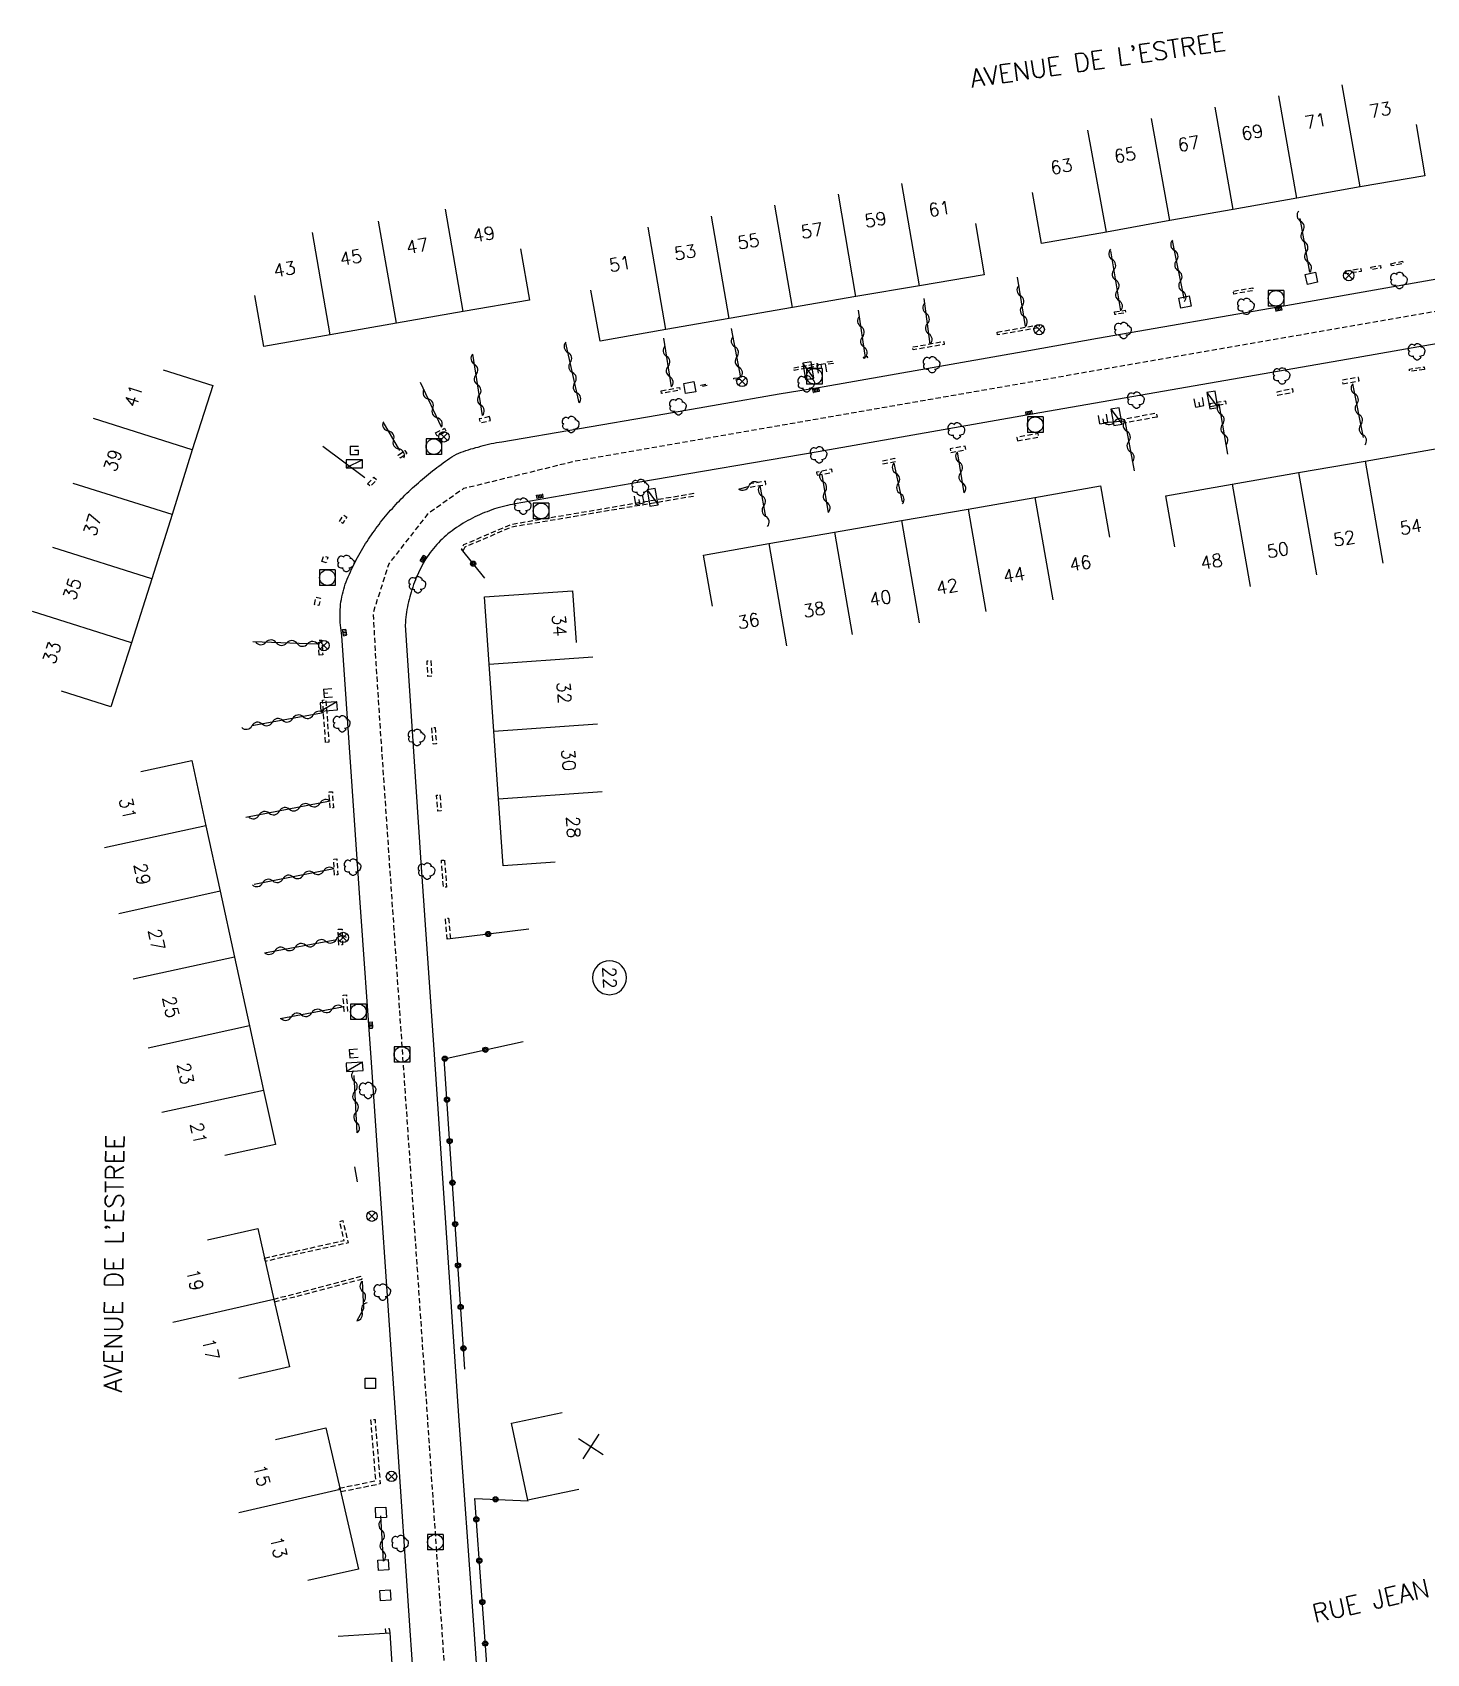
# Model space of a CAD drawing. Header units: millimetres. Extents: x 150037 to 150985, y 153000 to 154000.
# Drawn here: x 150263.1 to 150397.4, y 153312.7 to 153468.9 of the extents above; entities that cross this region are included whole.
import ezdxf
from ezdxf.enums import TextEntityAlignment as Align

# ---------------------------------------------------------------- set-up
doc = ezdxf.new("R2010")
doc.units = ezdxf.units.MM
doc.linetypes.add('DASHED', pattern=[0.75, 0.5, -0.25])
doc.layers.get('0').update_dxf_attribs({"linetype": 'CONTINUOUS'})
for name, color, linetype in [('W0001', 6, 'DASHED'), ('W0008', 7, 'CONTINUOUS'), ('W0100', 7, 'CONTINUOUS'), ('W0112', 1, 'DASHED'), ('W0300', 7, 'CONTINUOUS'), ('W0302', 3, 'CONTINUOUS'), ('W0310', 3, 'CONTINUOUS'), ('W0322', 7, 'CONTINUOUS'), ('W0400', 7, 'CONTINUOUS'), ('W0420', 7, 'CONTINUOUS'), ('W0430', 7, 'CONTINUOUS'), ('W0432', 7, 'CONTINUOUS'), ('W0469', 7, 'CONTINUOUS'), ('W0989', 7, 'CONTINUOUS'), ('W0991', 7, 'CONTINUOUS'), ('W1102', 7, 'CONTINUOUS')]:
    doc.layers.add(name, color=color, linetype=linetype)
doc.styles.get("Standard").update_dxf_attribs({"font": 'romans.shx', "width": 0.85})

# ---------------------------------------------------------------- blocks, each defined once
blk = doc.blocks.new('T300')
for p, q in [((-0.8, 0.51), (-0.86, 0.34)), ((-0.86, 0.34), (-0.86, 0.17)), ((-0.86, 0.17), (-0.74, 0.06)), ((-0.69, 0.63), (-0.8, 0.51)), ((-0.8, -0.06), (-0.74, 0.06)), ((-0.74, 0.06), (-0.69, 0.11)), ((-0.57, 0.69), (-0.69, 0.63)), ((-0.46, 0.69), (-0.57, 0.69)), ((-0.29, 0.63), (-0.46, 0.69)), ((-0.29, 0.63), (-0.17, 0.74)), ((-0.23, 0.57), (-0.29, 0.63)), ((-0.17, 0.74), (-0.06, 0.8)), ((-0.06, 0.8), (0.06, 0.8)), ((0.06, 0.8), (0.23, 0.74)), ((0.23, 0.74), (0.34, 0.63)), ((0.34, 0.63), (0.4, 0.51)), ((0.46, 0.46), (0.34, 0.46)), ((0.4, 0.51), (0.4, 0.46)), ((0.57, 0.4), (0.46, 0.46)), ((0.57, 0.4), (0.69, 0.29)), ((0.69, 0.29), (0.74, 0.17)), ((0.74, 0.06), (0.69, -0.17)), ((0.74, 0.17), (0.74, 0.06)), ((-0.8, -0.17), (-0.8, -0.06)), ((-0.8, -0.23), (-0.8, -0.17)), ((-0.74, -0.34), (-0.8, -0.23)), ((-0.69, -0.4), (-0.74, -0.34)), ((-0.51, -0.46), (-0.69, -0.4)), ((-0.4, -0.46), (-0.51, -0.46)), ((-0.4, -0.46), (-0.34, -0.46)), ((-0.34, -0.46), (-0.34, -0.4)), ((-0.34, -0.51), (-0.34, -0.46)), ((-0.29, -0.63), (-0.34, -0.51)), ((-0.17, -0.74), (-0.29, -0.63)), ((-0.06, -0.8), (-0.17, -0.74)), ((0.06, -0.8), (-0.06, -0.8)), ((0.17, -0.74), (0.06, -0.8)), ((0.23, -0.69), (0.17, -0.74)), ((0.29, -0.46), (0.23, -0.46)), ((0.29, -0.63), (0.23, -0.69)), ((0.46, -0.4), (0.29, -0.46)), ((0.34, -0.51), (0.29, -0.63)), ((0.34, -0.51), (0.34, -0.46)), ((0.57, -0.34), (0.46, -0.4)), ((0.63, -0.29), (0.57, -0.34)), ((0.69, -0.17), (0.63, -0.29))]:
    blk.add_line(p, q)
blk = doc.blocks.new('t112o')
at = {"color": 0, "linetype": 'Continuous'}
for p, q in [((-0.5, 0.5), (0.5, 0.5)), ((-0.5, -0.5), (-0.5, 0.5)), ((0.5, 0.5), (0.5, -0.5)), ((0.5, -0.5), (-0.5, -0.5))]:
    blk.add_line(p, q, dxfattribs=at)
blk = doc.blocks.new('T400')
for p, q in [((-0.15, 0.3), (0.15, 0.3)), ((-0.15, -0.25), (-0.15, 0.3)), ((-0.15, 0.15), (0.15, 0.15)), ((-0.15, 0), (0.15, 0)), ((0.15, 0.3), (0.15, -0.25)), ((-0.15, -0.15), (0.15, -0.15)), ((-0.15, -0.25), (-0.15, -0.3)), ((-0.15, -0.3), (0.15, -0.3)), ((0.15, -0.3), (0.15, -0.25))]:
    blk.add_line(p, q)
blk = doc.blocks.new('T420')
for p, q in [((0.75, 0.75), (-0.75, 0.75)), ((-0.75, 0.75), (-0.75, -0.75)), ((0.75, 0.75), (0.75, -0.75)), ((0.75, -0.75), (-0.75, -0.75))]:
    blk.add_line(p, q)
blk.add_ellipse((0, 0), major_axis=(-0.53, 0.53), ratio=1, start_param=3.926991, end_param=10.210176)
blk = doc.blocks.new('T430')
at = {"flags": 128}
for points in [[(-0.4, 2.1), (0.4, 2.1)], [(-0.4, 2.1), (-0.4, 1.3)], [(-0.4, 1.7), (0, 1.7)], [(0.8, 0.8), (-0.8, 0.8)], [(-0.8, 0.8), (-0.8, 0)], [(0.8, 0.8), (-0.8, 0)], [(-0.8, 0), (0.8, 0)], [(-0.4, 1.3), (0.4, 1.3)], [(0.8, 0), (0.8, 0.8)]]:
    blk.add_lwpolyline(points, dxfattribs=at)
blk = doc.blocks.new('T432')
at = {"flags": 128}
for points in [[(-0.4, 2.1), (-0.4, 1.3)], [(-0.39, 2.1), (0.41, 2.1)], [(0, 1.7), (0.4, 1.7)], [(0.4, 1.3), (0.4, 1.7)], [(0.8, 0.8), (-0.8, 0.8)], [(-0.8, 0.8), (-0.8, 0)], [(0.8, 0.8), (-0.8, 0)], [(-0.8, 0), (0.8, 0)], [(-0.4, 1.3), (0.4, 1.3)], [(0.8, 0), (0.8, 0.8)]]:
    blk.add_lwpolyline(points, dxfattribs=at)
blk = doc.blocks.new('t322o')
at = {"color": 0, "linetype": 'Continuous'}
for radius in [0.25, 0.15]:
    blk.add_circle((0, 0), radius, dxfattribs=at)
blk = doc.blocks.new('t310o')
at = {"color": 0, "linetype": 'Continuous'}
for centre, start, end in [((-0.5, 0.38), 216.8699, 323.1304), ((0.5, -0.37), 36.8699, 143.1303)]:
    blk.add_arc(centre, 0.625, start, end, dxfattribs=at)
blk = doc.blocks.new('t991o')
at = {"color": 0, "linetype": 'Continuous'}
for p, q in [((-1, 1), (1, -1)), ((-1, -1), (1, 1))]:
    blk.add_line(p, q, dxfattribs=at)
blk = doc.blocks.new('T469')
at = {"color": 0, "linetype": 'Continuous', "flags": 128}
for points in [[(-0.35, 0.35), (0.35, -0.35)], [(-0.35, -0.35), (0.35, 0.35)]]:
    blk.add_lwpolyline(points, dxfattribs=at)
at = {"color": 0, "linetype": 'Continuous'}
blk.add_circle((0, 0), 0.5, dxfattribs=at)

msp = doc.modelspace()

# ---------------------------------------------------------------- linework, layer by layer
at = {"layer": 'W0001', "flags": 128}
msp.add_lwpolyline([(150465.26, 153451.92), (150461.55, 153451.64), (150452.89, 153451.56), (150385.21, 153439.73), (150315.23, 153427.55), (150304.61, 153424.94), (150301.1, 153422.45), (150297.39, 153417.69), (150295.89, 153413), (150296.15, 153408.07), (150296.71, 153399.64), (150300.21, 153348.57), (150304.36, 153287.74), (150304.94, 153275.52)], dxfattribs=at)
at = {"layer": 'W0008', "flags": 128}
for points in [[(150300.26, 153303.39), (150299.47, 153314.95), (150298.14, 153334.52), (150295.73, 153369.66), (150294.6, 153385.53), (150292.89, 153410.76), (150292.84, 153411.02), (150292.8, 153411.27), (150292.77, 153411.53), (150292.74, 153411.78), (150292.72, 153412.03), (150292.71, 153412.28), (150292.7, 153412.53), (150292.7, 153412.78), (150292.7, 153413.03), (150292.72, 153413.28), (150292.74, 153413.53), (150292.76, 153413.78), (150292.79, 153414.02), (150292.83, 153414.27), (150292.88, 153414.52), (150292.93, 153414.76), (150292.99, 153415), (150293.06, 153415.25), (150293.13, 153415.49), (150293.21, 153415.73), (150293.3, 153415.97), (150293.39, 153416.21), (150293.49, 153416.45), (150293.6, 153416.69), (150293.7, 153416.93), (150293.81, 153417.17), (150293.93, 153417.4), (150294.04, 153417.63), (150294.16, 153417.86), (150294.27, 153418.09), (150294.39, 153418.32), (150294.52, 153418.54), (150294.64, 153418.77), (150294.77, 153418.99), (150294.9, 153419.21), (150295.03, 153419.42), (150295.16, 153419.64), (150295.3, 153419.85), (150295.44, 153420.06), (150295.58, 153420.27), (150295.72, 153420.48), (150295.86, 153420.69), (150296.01, 153420.89), (150296.16, 153421.1), (150296.31, 153421.3), (150296.46, 153421.5), (150296.61, 153421.7), (150296.77, 153421.89), (150296.92, 153422.09), (150297.08, 153422.28), (150297.25, 153422.48), (150297.41, 153422.67), (150297.57, 153422.85), (150297.74, 153423.04), (150297.91, 153423.23), (150298.08, 153423.41), (150298.25, 153423.6), (150298.42, 153423.78), (150298.6, 153423.96), (150298.78, 153424.13), (150298.95, 153424.31), (150299.13, 153424.49), (150299.32, 153424.66), (150299.5, 153424.83), (150299.68, 153425.01), (150299.87, 153425.18), (150300.06, 153425.34), (150300.25, 153425.51), (150300.44, 153425.68), (150300.63, 153425.84), (150300.83, 153426.01), (150301.02, 153426.17), (150301.22, 153426.33), (150301.42, 153426.49), (150301.62, 153426.65), (150301.82, 153426.8), (150302.03, 153426.96), (150302.23, 153427.11), (150302.44, 153427.27), (150302.64, 153427.42), (150302.85, 153427.57), (150303.06, 153427.72), (150303.27, 153427.87), (150303.48, 153428.01), (150303.7, 153428.14), (150303.92, 153428.25), (150304.14, 153428.35), (150304.37, 153428.45), (150304.6, 153428.53), (150304.83, 153428.61), (150305.07, 153428.69), (150305.3, 153428.76), (150305.54, 153428.82), (150305.78, 153428.89), (150306.02, 153428.95), (150306.26, 153429.02), (150306.49, 153429.08), (150306.75, 153429.15), (150307, 153429.22), (150307.26, 153429.28), (150307.52, 153429.33), (150307.78, 153429.37), (150308.04, 153429.41), (150308.3, 153429.45), (150323.24, 153432.03), (150335, 153434.07), (150338.79, 153434.69), (150359.04, 153438.24), (150365.68, 153439.43), (150383.8, 153442.59), (150405.81, 153446.47)], [(150409.26, 153440.75), (150396.61, 153438.6), (150390.59, 153437.55), (150359.37, 153432.12), (150338.75, 153428.47), (150321.38, 153425.52), (150309.58, 153423.47), (150309.32, 153423.42), (150309.07, 153423.37), (150308.82, 153423.31), (150308.57, 153423.25), (150308.32, 153423.19), (150308.07, 153423.12), (150307.82, 153423.05), (150307.58, 153422.98), (150307.34, 153422.9), (150307.1, 153422.81), (150306.86, 153422.72), (150306.62, 153422.63), (150306.39, 153422.53), (150306.15, 153422.43), (150305.92, 153422.32), (150305.69, 153422.21), (150305.46, 153422.1), (150305.24, 153421.98), (150305.01, 153421.86), (150304.79, 153421.73), (150304.57, 153421.6), (150304.35, 153421.46), (150304.13, 153421.32), (150303.91, 153421.18), (150303.7, 153421.03), (150303.5, 153420.88), (150303.3, 153420.73), (150303.1, 153420.58), (150302.91, 153420.42), (150302.72, 153420.25), (150302.54, 153420.08), (150302.36, 153419.91), (150302.19, 153419.73), (150302.02, 153419.55), (150301.86, 153419.37), (150301.7, 153419.18), (150301.54, 153418.98), (150301.39, 153418.78), (150301.25, 153418.58), (150301.11, 153418.38), (150300.97, 153418.17), (150300.84, 153417.95), (150300.72, 153417.73), (150300.59, 153417.51), (150300.48, 153417.29), (150300.36, 153417.06), (150300.26, 153416.84), (150300.15, 153416.61), (150300.05, 153416.38), (150299.96, 153416.15), (150299.87, 153415.92), (150299.78, 153415.69), (150299.7, 153415.45), (150299.62, 153415.22), (150299.55, 153414.98), (150299.48, 153414.75), (150299.41, 153414.51), (150299.35, 153414.27), (150299.3, 153414.03), (150299.24, 153413.79), (150299.2, 153413.54), (150299.15, 153413.3), (150299.11, 153413.05), (150299.08, 153412.8), (150299.05, 153412.56), (150299.02, 153412.31), (150299, 153412.05), (150298.99, 153411.8), (150300.45, 153389.4), (150301.77, 153370.42), (150304.14, 153335.15), (150305.53, 153315.93), (150306.8, 153297.6)]]:
    msp.add_lwpolyline(points, dxfattribs=at)
at = {"layer": 'W0100', "flags": 128}
for points in [[(150396.35, 153460.01), (150397.21, 153455.08), (150390.96, 153454), (150384.86, 153452.93), (150378.73, 153451.84), (150372.62, 153450.76), (150366.52, 153449.65), (150360.27, 153448.55), (150359.4, 153453.47)], [(150353.9, 153450.48), (150354.75, 153445.55), (150348.52, 153444.47), (150342.4, 153443.44), (150336.29, 153442.38), (150330.18, 153441.33), (150324.08, 153440.28), (150317.75, 153439.14), (150316.86, 153444.06)], [(150310.1, 153448.03), (150310.95, 153443.11), (150304.55, 153442), (150298.14, 153440.87), (150291.76, 153439.76), (150285.36, 153438.63), (150284.49, 153443.55)], [(150275.68, 153436.38), (150280.44, 153434.86), (150278.47, 153428.67), (150276.53, 153422.46), (150274.56, 153416.25), (150272.6, 153410.07), (150270.61, 153403.91), (150265.86, 153405.44)], [(150373.11, 153419.33), (150372.25, 153424.26), (150378.64, 153425.37), (150385.03, 153426.49), (150391.44, 153427.6), (150397.85, 153428.72), (150404.26, 153429.85), (150410.62, 153430.97), (150411.49, 153426.05)], [(150328.57, 153413.62), (150327.71, 153418.54), (150334, 153419.64), (150340.34, 153420.74), (150346.78, 153421.86), (150353.2, 153422.97), (150359.63, 153424.09), (150365.96, 153425.2), (150366.83, 153420.27)], [(150313.41, 153388.95), (150308.42, 153388.61), (150307.98, 153395.07), (150307.52, 153401.58), (150307.08, 153408.04), (150306.62, 153414.52), (150315.11, 153415.1), (150315.45, 153410.11)], [(150273.52, 153397.7), (150278.41, 153398.76), (150279.77, 153392.47), (150281.17, 153386.15), (150282.54, 153379.8), (150283.98, 153373.18), (150285.32, 153366.95), (150286.47, 153361.76), (150281.59, 153360.68)], [(150279.92, 153352.57), (150284.79, 153353.67), (150286.33, 153346.83), (150287.82, 153340.34), (150282.94, 153339.22)], [(150315.69, 153328.53), (150310.8, 153327.49), (150309.21, 153334.91), (150314.1, 153335.95)], [(150286.47, 153333.35), (150291.34, 153334.47), (150292.71, 153328.52), (150292.71, 153328.52), (150294.47, 153320.86), (150289.59, 153319.74)], [(150292.52, 153314.38), (150297.51, 153314.7), (150298.12, 153305.22), (150293.13, 153304.91)]]:
    msp.add_lwpolyline(points, dxfattribs=at)
at = {"layer": 'W0112', "flags": 128}
for points in [[(150393.93, 153446.61), (150395.05, 153446.84), (150395.09, 153446.61), (150393.98, 153446.39)], [(150389.53, 153445.91), (150391.02, 153446.15), (150391.06, 153445.87), (150389.57, 153445.63)], [(150392, 153446.29), (150392.92, 153446.44), (150392.96, 153446.19), (150392.03, 153446.04)], [(150378.76, 153443.97), (150380.62, 153444.3), (150380.67, 153444.02), (150378.8, 153443.69)], [(150367.3, 153441.97), (150368.34, 153442.13), (150368.38, 153441.87), (150367.34, 153441.71)], [(150355.99, 153440.02), (150360.04, 153440.71), (150360.08, 153440.45), (150356.03, 153439.75)], [(150347.87, 153438.59), (150350.86, 153439.12), (150350.91, 153438.84), (150347.91, 153438.31)], [(150339.65, 153437.14), (150340.17, 153437.23), (150340.21, 153437), (150339.69, 153436.91)], [(150343.14, 153437.61), (150343.47, 153437.69), (150343.51, 153437.56), (150343.17, 153437.48)], [(150336.4, 153436.58), (150338.7, 153437), (150338.74, 153436.75), (150336.44, 153436.33)], [(150389.3, 153435.04), (150390.87, 153435.33), (150390.81, 153435.66), (150389.24, 153435.38)], [(150397.16, 153436.41), (150395.75, 153436.22), (150395.71, 153436.46), (150397.13, 153436.66)], [(150323.63, 153434.37), (150325.39, 153434.69), (150325.44, 153434.43), (150323.67, 153434.11)], [(150327.46, 153434.92), (150328.05, 153435.03), (150328.08, 153434.86), (150327.49, 153434.75)], [(150330.62, 153435.58), (150331.22, 153435.63), (150331.24, 153435.44), (150330.64, 153435.39)], [(150382.99, 153433.93), (150384.53, 153434.25), (150384.47, 153434.56), (150382.93, 153434.23)], [(150376.54, 153432.85), (150378.07, 153433.12), (150378.02, 153433.38), (150376.49, 153433.12)], [(150307.1, 153431.88), (150306.12, 153431.65), (150306.21, 153431.28), (150307.19, 153431.51)], [(150371.41, 153431.84), (150368.34, 153431.27), (150368.27, 153431.66), (150371.34, 153432.23)], [(150301.9, 153430.3), (150302.78, 153430.75), (150302.94, 153430.44), (150302.06, 153429.98)], [(150357.95, 153429.55), (150360.02, 153429.9), (150359.96, 153430.24), (150357.9, 153429.88)], [(150298.3, 153428.16), (150298.95, 153428.61), (150299.14, 153428.32), (150298.49, 153427.87)], [(150351.53, 153428.42), (150352.98, 153428.67), (150352.92, 153429.03), (150351.47, 153428.77)], [(150338.66, 153426.23), (150340.12, 153426.52), (150340.06, 153426.81), (150338.6, 153426.52)], [(150344.99, 153427.32), (150346.21, 153427.56), (150346.16, 153427.83), (150344.94, 153427.59)], [(150295.34, 153425.41), (150295.97, 153426.06), (150296.24, 153425.8), (150295.61, 153425.15)], [(150332.2, 153425.08), (150333.73, 153425.34), (150333.67, 153425.66), (150332.15, 153425.4)], [(150304.58, 153419.02), (150304.76, 153419.34), (150309.25, 153421.26), (150326.81, 153424.24), (150326.77, 153424.46), (150309.19, 153421.48), (150304.6, 153419.52), (150304.39, 153419.12)], [(150292.66, 153421.77), (150293.04, 153422.4), (150293.35, 153422.2), (150292.98, 153421.58)], [(150290.96, 153417.91), (150291.13, 153418.46), (150291.54, 153418.34), (150291.38, 153417.79)], [(150290.24, 153413.77), (150290.38, 153414.48), (150290.81, 153414.4), (150290.67, 153413.69)], [(150290.7, 153408.9), (150290.61, 153410.33), (150290.94, 153410.35), (150291.03, 153408.92)], [(150301.44, 153408.38), (150301.53, 153406.87), (150301.17, 153406.85), (150301.08, 153408.35)], [(150291.31, 153400.49), (150291.02, 153404.57), (150291.34, 153404.6), (150291.63, 153400.52)], [(150301.85, 153401.94), (150301.98, 153400.34), (150301.66, 153400.32), (150301.53, 153401.92)], [(150291.75, 153394.18), (150291.64, 153395.72), (150291.96, 153395.74), (150292.06, 153394.2)], [(150302.33, 153395.43), (150302.44, 153393.9), (150302.12, 153393.87), (150302.01, 153395.41)], [(150292.17, 153387.71), (150292.09, 153389.25), (150292.39, 153389.27), (150292.48, 153387.73)], [(150302.77, 153389.16), (150302.96, 153386.55), (150302.66, 153386.53), (150302.47, 153389.14)], [(150303.16, 153383.57), (150303.33, 153381.57), (150303.03, 153381.55), (150302.86, 153383.54)], [(150292.57, 153380.97), (150292.53, 153382.49), (150292.9, 153382.5), (150292.94, 153380.98)], [(150293.11, 153374.57), (150292.99, 153376.13), (150293.31, 153376.16), (150293.43, 153374.59)], [(150285.44, 153350.81), (150293.11, 153352.51), (150292.66, 153354.34), (150292.96, 153354.42), (150293.49, 153352.28), (150285.51, 153350.5)], [(150286.4, 153346.59), (150294.82, 153348.79), (150294.76, 153349.04), (150286.33, 153346.83)], [(150292.63, 153328.65), (150296.15, 153329.36), (150295.68, 153335.24), (150296.07, 153335.27), (150296.57, 153329.05), (150292.71, 153328.27)], [(150297.13, 153314.65), (150297.07, 153315.09), (150297.45, 153315.14), (150297.51, 153314.7)]]:
    msp.add_lwpolyline(points, close=True, dxfattribs=at)
at = {"layer": 'W0302', "flags": 128}
for points in [[(150295.09, 153425.98), (150291.03, 153429)], [(150294.37, 153358.15), (150294.14, 153359.6)]]:
    msp.add_lwpolyline(points, dxfattribs=at)
at = {"layer": 'W0310', "flags": 128}
for points in [[(150386.13, 153445.78), (150385.2, 153450.96)], [(150372.87, 153448.86), (150373.97, 153443.27)], [(150367.91, 153442.08), (150366.95, 153447.84)], [(150358.73, 153440.55), (150357.96, 153445.3)], [(150343.32, 153437.58), (150342.65, 153442.13)], [(150349.54, 153438.87), (150348.98, 153443.27)], [(150331.31, 153435.66), (150330.4, 153440.38)], [(150315.75, 153433.19), (150314.46, 153438.95)], [(150324.62, 153434.74), (150323.9, 153439.42)], [(150306.43, 153431.98), (150305.5, 153437.89)], [(150302.48, 153430.87), (150300.45, 153435.16)], [(150390.24, 153435.04), (150391.27, 153429.88)], [(150377.36, 153433.1), (150378.2, 153428.27)], [(150296.84, 153431.36), (150298.44, 153428.62)], [(150366.31, 153431.32), (150368.3, 153431.46), (150369.19, 153426.67)], [(150352.81, 153424.52), (150352.18, 153428.47)], [(150346.04, 153427.39), (150346.84, 153423.67)], [(150331.11, 153424.9), (150332.1, 153425.19)], [(150333.15, 153425.24), (150333.7, 153422.23)], [(150339.75, 153422.65), (150339.13, 153426.26)], [(150290.56, 153409.95), (150284.29, 153410.19)], [(150291.1, 153403.33), (150284.19, 153402.09)], [(150291.76, 153394.83), (150283.64, 153393.25)], [(150292.11, 153388.31), (150284.44, 153386.81)], [(150285.44, 153380.23), (150292.4, 153381.51)], [(150292.93, 153375), (150286.94, 153373.87)], [(150294.36, 153362.87), (150294.06, 153368.41)], [(150294.84, 153348.6), (150294.96, 153345.92), (150294.31, 153344.78)], [(150296.88, 153321.6), (150296.64, 153325.98)]]:
    msp.add_lwpolyline(points, dxfattribs=at)
at = {"layer": 'W0322', "flags": 128}
for points in [[(150306.65, 153416.3), (150304.39, 153419.12)], [(150303.04, 153381.56), (150310.9, 153382.52)], [(150304.72, 153340.12), (150302.74, 153370), (150310.34, 153371.68)], [(150307.7, 153299.72), (150305.69, 153327.65), (150310.83, 153327.43)]]:
    msp.add_lwpolyline(points, dxfattribs=at)
at = {"layer": 'W1102', "flags": 128}
for points in [[(150390.96, 153454), (150389.25, 153463.85)], [(150384.86, 153452.93), (150383.13, 153462.78)], [(150378.73, 153451.84), (150376.99, 153461.69)], [(150366.52, 153449.65), (150364.73, 153459.48)], [(150372.62, 153450.76), (150370.87, 153460.6)], [(150342.4, 153443.44), (150340.73, 153453.3)], [(150348.52, 153444.47), (150346.81, 153454.33)], [(150304.55, 153442), (150302.85, 153451.85)], [(150336.29, 153442.38), (150334.59, 153452.24)], [(150298.14, 153440.87), (150296.4, 153450.72)], [(150324.08, 153440.28), (150322.38, 153450.14)], [(150330.18, 153441.33), (150328.48, 153451.19)], [(150291.76, 153439.76), (150290.05, 153449.61)], [(150278.47, 153428.67), (150268.94, 153431.71)], [(150385.03, 153426.49), (150386.75, 153416.64)], [(150391.44, 153427.6), (150393.15, 153417.75)], [(150276.53, 153422.46), (150266.98, 153425.45)], [(150378.64, 153425.37), (150380.36, 153415.52)], [(150359.63, 153424.09), (150361.35, 153414.24)], [(150346.78, 153421.86), (150348.48, 153412)], [(150353.2, 153422.97), (150354.9, 153413.11)], [(150340.34, 153420.74), (150342.05, 153410.89)], [(150274.56, 153416.25), (150265.03, 153419.26)], [(150334, 153419.64), (150335.71, 153409.79)], [(150272.6, 153410.07), (150263.07, 153413.1)], [(150307.08, 153408.04), (150317.05, 153408.72)], [(150307.52, 153401.58), (150317.5, 153402.27)], [(150307.98, 153395.07), (150317.95, 153395.76)], [(150279.77, 153392.47), (150270, 153390.35)], [(150281.17, 153386.15), (150271.4, 153383.99)], [(150282.54, 153379.8), (150272.77, 153377.68)], [(150283.98, 153373.18), (150274.21, 153371.05)], [(150285.32, 153366.95), (150275.55, 153364.84)], [(150286.33, 153346.83), (150276.59, 153344.6)], [(150292.71, 153328.52), (150282.96, 153326.28)]]:
    msp.add_lwpolyline(points, dxfattribs=at)
at = {"layer": 'W1102'}
msp.add_lwpolyline([(150318.66, 153379.46, 1), (150318.66, 153376.19, 1)], format="xyb", close=True, dxfattribs=at)

# ---------------------------------------------------------------- block references
at = {"layer": 'W0112'}
for p, rotation in [((150386.27, 153445.2), 282.2885980392518), ((150374.09, 153442.91), 281.4282612300404), ((150326.39, 153434.68), 280.2879976674287), ((150296.64, 153326.3), 272.669376294242), ((150296.87, 153321.26), 273.6864222920373), ((150297.06, 153318.32), 93.68642229147346)]:
    msp.add_blockref('t112o', p, dxfattribs=dict(at, rotation=rotation))
msp.add_blockref('t112o', (150295.61, 153338.76), dxfattribs=at)
at = {"layer": 'W0300'}
for p in [(150394.75, 153444.98), (150380.01, 153442.5), (150368.18, 153440.17), (150396.46, 153438.12), (150349.74, 153436.88), (150337.66, 153435.04), (150383.45, 153435.79), (150369.42, 153433.46), (150325.3, 153432.82), (150314.97, 153431.11), (150352.12, 153430.51), (150338.85, 153428.19), (150321.66, 153425.04), (150310.35, 153423.25), (150293.31, 153417.74), (150300.2, 153415.67), (150300.2, 153415.67), (150292.91, 153402.29), (150300.12, 153400.96), (150293.95, 153388.46), (150301.09, 153388.08), (150295.41, 153366.96), (150296.81, 153347.54), (150298.54, 153323.31)]:
    msp.add_blockref('T300', p, dxfattribs=at)
at = {"layer": 'W0310'}
for p, rotation in [((150385.24, 153450.7), 100.1736058059394), ((150385.6, 153448.73), 100.1736058059394), ((150373.07, 153447.88), 281.124204765905), ((150367.09, 153447.01), 99.4812035067939), ((150373.45, 153445.92), 281.124204765905), ((150385.95, 153446.76), 100.1736058059394), ((150367.42, 153445.04), 99.4812035067939), ((150358.25, 153443.51), 99.32682707929564), ((150367.74, 153443.06), 99.4812035067939), ((150373.84, 153443.95), 281.124204765905), ((150349.16, 153441.84), 97.30669363089775), ((150358.57, 153441.54), 99.32682707929564), ((150342.88, 153440.55), 98.41054292273694), ((150349.42, 153439.86), 97.30669363089775), ((150314.66, 153438.07), 102.5966229564004), ((150330.74, 153438.61), 101.0033340497524), ((150343.17, 153438.57), 98.41054292273694), ((150305.65, 153436.92), 98.92539982741059), ((150324.16, 153437.71), 98.65057008916077), ((150331.12, 153436.64), 101.0033340497524), ((150305.96, 153434.95), 98.92539982741059), ((150315.1, 153436.12), 102.5966229564004), ((150324.46, 153435.73), 98.65057008916077), ((150301.2, 153433.58), 115.3703405102959), ((150315.53, 153434.17), 102.5966229564004), ((150390.44, 153434.06), 281.3483587373678), ((150302.06, 153431.77), 115.3703405102959), ((150306.27, 153432.97), 98.92539982741059), ((150377.53, 153432.12), 279.8802458807403), ((150390.83, 153432.09), 281.3483587373678), ((150297.35, 153430.49), 300.2068514608895), ((150367.31, 153431.39), 4.102664971404598), ((150368.48, 153430.47), 280.5602427089592), ((150377.88, 153430.15), 279.8802458807403), ((150391.22, 153430.13), 281.3483587373678), ((150298.35, 153428.76), 300.2068514608895), ((150368.85, 153428.5), 280.5602427089592), ((150352.34, 153427.48), 99.0480531273395), ((150339.24, 153425.61), 99.81480138938525), ((150346.25, 153426.42), 282.0975411726441), ((150352.65, 153425.51), 99.0480531273395), ((150332.07, 153425.19), 16.8431351186475), ((150333.33, 153424.26), 280.336884349799), ((150346.67, 153424.46), 282.0975411726441), ((150333.69, 153422.29), 280.336884349799), ((150339.58, 153423.64), 99.81480138938525), ((150285.56, 153410.14), 177.883995764285), ((150287.56, 153410.07), 177.883995764285), ((150289.56, 153409.99), 177.883995764285), ((150286.18, 153402.45), 190.1374550492147), ((150288.15, 153402.8), 190.1374550492147), ((150290.12, 153403.15), 190.1374550492147), ((150284.21, 153402.1), 190.1374550492147), ((150290.78, 153394.64), 191.0037002176961), ((150284.89, 153393.49), 191.0037002176961), ((150286.86, 153393.87), 191.0037002176961), ((150288.82, 153394.25), 191.0037002176961), ((150285.24, 153386.96), 191.0970602928762), ((150287.2, 153387.35), 191.0970602928762), ((150289.17, 153387.73), 191.0970602928762), ((150291.13, 153388.12), 191.0970602928762), ((150288.39, 153380.77), 10.39002770484283), ((150290.36, 153381.14), 10.39002770484283), ((150292.33, 153381.5), 10.39002770484283), ((150286.43, 153380.41), 10.39002770484283), ((150289.98, 153374.44), 190.7174212351396), ((150291.95, 153374.82), 190.7174212351396), ((150288.02, 153374.07), 190.7174212351396), ((150294.09, 153367.87), 93.1432154363851), ((150294.2, 153365.87), 93.1432154363851), ((150294.31, 153363.87), 93.1432154363851), ((150294.89, 153347.6), 272.6883865082474), ((150294.81, 153345.65), 239.9816953176292), ((150296.72, 153324.6), 93.11995332592981), ((150296.83, 153322.6), 93.11995332592981)]:
    msp.add_blockref('t310o', p, dxfattribs=dict(at, rotation=rotation))
at = {"layer": 'W0322'}
for p in [(150305.52, 153417.71), (150306.97, 153382.04)]:
    msp.add_blockref('t322o', p, dxfattribs=at)
for p, rotation in [((150302.79, 153370.02), 12.4424433928727), ((150306.7, 153370.88), 12.4424433928727), ((150303, 153366.07), 93.79280574264249), ((150303.26, 153362.08), 93.79280574264249), ((150303.53, 153358.08), 93.79280574264249), ((150303.79, 153354.09), 93.79280574264249), ((150304.06, 153350.1), 93.79280574264249), ((150304.32, 153346.11), 93.79280574264249), ((150304.59, 153342.12), 93.79280574264249), ((150307.68, 153327.57), 357.5356978776857), ((150305.83, 153325.65), 94.11433457174854), ((150306.12, 153321.66), 94.11433457174854), ((150306.41, 153317.67), 94.11433457174854), ((150306.69, 153313.68), 94.11433457174854)]:
    msp.add_blockref('t322o', p, dxfattribs=dict(at, rotation=rotation))
at = {"layer": 'W0400'}
for p, rotation in [((150383.1, 153442.22), 279.8894573399713), ((150338.54, 153434.39), 279.2718743199984), ((150359.07, 153432.25), 100.048762569056), ((150311.96, 153424.2), 99.85301101006307), ((150300.71, 153418.17), 148.678945875188), ((150293.13, 153411.09), 9.089317742963443), ((150295.67, 153373.25), 4.068029387393421)]:
    msp.add_blockref('T400', p, dxfattribs=dict(at, rotation=rotation))
at = {"layer": 'W0420'}
for p in [(150382.86, 153443.27), (150338.39, 153435.76), (150359.67, 153431.1), (150301.74, 153428.99), (150312.07, 153422.79), (150291.48, 153416.37), (150294.47, 153374.54), (150298.66, 153370.43), (150301.89, 153323.45)]:
    msp.add_blockref('T420', p, dxfattribs=at)
at = {"layer": 'W0430'}
for p, rotation in [((150337.41, 153436.24), 279.2718743169902), ((150377.13, 153433.55), 99.86323570039035), ((150367.89, 153431.94), 99.86323570057064), ((150323.2, 153424.17), 99.6527517651273), ((150291.65, 153403.56), 3.887705940772408), ((150294.13, 153368.84), 3.922245355062524)]:
    msp.add_blockref('T430', p, dxfattribs=dict(at, rotation=rotation))
at = {"layer": 'W0432'}
msp.add_blockref('T432', (150294.08, 153426.93), dxfattribs=at)
at = {"layer": 'W0469'}
for p in [(150389.87, 153445.46), (150360.05, 153440.26), (150331.43, 153435.27), (150302.71, 153429.93), (150291.15, 153409.82), (150293.01, 153381.7), (150295.77, 153354.85), (150297.66, 153329.78)]:
    msp.add_blockref('T469', p, dxfattribs=at)
at = {"layer": 'W0991', "rotation": 282.0541929403725}
msp.add_blockref('t991o', (150316.85, 153332.66), dxfattribs=at)

# ---------------------------------------------------------------- texts
at = {"layer": 'W0989'}
for s, rotation, p in [("AVENUE DE L'ESTREE", 8.33, (150365.72, 153466.25)), ("AVENUE DE L'ESTREE", 89.5013, (150270.91, 153350.28)), ('RUE JEAN VOLDERS', 12.8468, (150397.63, 153319.09))]:
    msp.add_text(s, height=1.75, rotation=rotation, dxfattribs=at).set_placement(p, align=Align.MIDDLE)
at = {"layer": 'W0991'}
for s, rotation, p in [('71', 9.9649, (150386.69, 153460.36)), ('73', 9.8148, (150392.89, 153461.44)), ('69', 10.0545, (150380.57, 153459.28)), ('65', 10.3359, (150368.31, 153457.09)), ('67', 10.0487, (150374.45, 153458.19)), ('63', 9.9535, (150362.18, 153455.99)), ('59', 9.6004, (150344.29, 153450.86)), ('61', 9.8358, (150350.44, 153451.91)), ('49', 9.8173, (150306.56, 153449.45)), ('57', 9.7847, (150338.15, 153449.81)), ('47', 9.9793, (150300.13, 153448.33)), ('53', 9.783, (150325.94, 153447.71)), ('55', 9.7619, (150332.04, 153448.76)), ('43', 10.0091, (150287.35, 153446.09)), ('45', 9.8741, (150293.75, 153447.21)), ('51', 10.2672, (150319.67, 153446.6)), ('41', 72.3044, (150272.79, 153433.89)), ('39', 72.6254, (150270.82, 153427.66)), ('37', 72.4401, (150268.87, 153421.47)), ('54', 9.8387, (150395.84, 153421.26)), ('52', 9.8781, (150389.43, 153420.15)), ('48', 9.8802, (150376.65, 153417.92)), ('50', 9.912, (150383.04, 153419.03)), ('44', 9.8725, (150357.62, 153416.63)), ('46', 9.9614, (150364.01, 153417.75)), ('35', 72.4151, (150266.91, 153415.28)), ('42', 9.8209, (150351.18, 153415.51)), ('38', 9.8769, (150338.37, 153413.29)), ('40', 9.8134, (150344.75, 153414.4)), ('34', 274.034, (150313.83, 153411.77)), ('36', 9.8816, (150332.05, 153412.19)), ('33', 72.1291, (150264.95, 153409.14)), ('32', 273.9411, (150314.28, 153405.29)), ('30', 273.975, (150314.73, 153398.81)), ('31', 282.2548, (150272.25, 153394.13)), ('28', 273.9251, (150315.18, 153392.32)), ('29', 282.4506, (150273.63, 153387.8)), ('27', 282.2035, (150275.01, 153381.49)), ('22', 272.388, (150318.66, 153377.82)), ('25', 282.2928, (150276.42, 153375)), ('23', 282.1527, (150277.81, 153368.59)), ('21', 282.4618, (150279.06, 153362.84)), ('19', 282.6824, (150278.74, 153348.72)), ('17', 282.8825, (150280.25, 153342.03)), ('15', 282.461, (150285.19, 153329.86)), ('13', 283.3282, (150286.78, 153322.95))]:
    msp.add_text(s, height=1.25, rotation=rotation, dxfattribs=at).set_placement(p, align=Align.MIDDLE)

doc.saveas('drawing.dxf')
